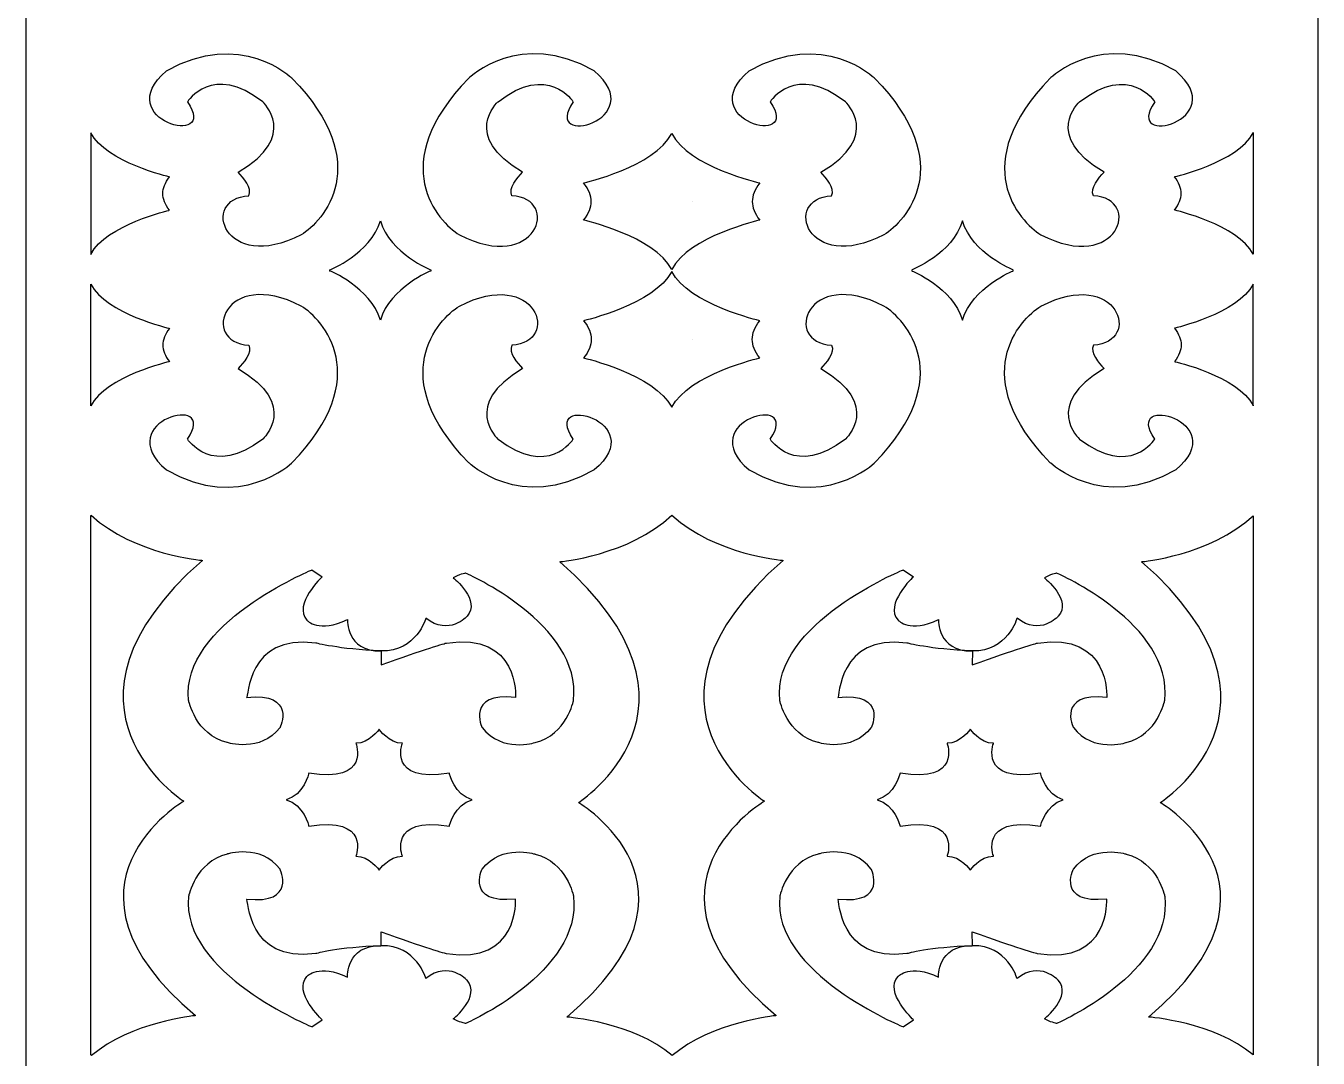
# Model space of a CAD drawing. Header units: centimetres. Extents: x 20.9 to 27, y -9 to 9.
# Drawn here: x 20.94 to 27, y -3.69 to 1.14 of the extents above; entities that cross this region are included whole.
import ezdxf

# ---------------------------------------------------------------- set-up
doc = ezdxf.new("R2010")
doc.units = ezdxf.units.CM
doc.header["$MEASUREMENT"] = 0
doc.layers.add('layer 1', color=7, linetype='Continuous')

msp = doc.modelspace()

# ---------------------------------------------------------------- linework, layer by layer
at = {"layer": 'layer 1', "color": 250}
for points, knots in [([(20.94365, -9.00021), (20.94365, -9.00021), (20.94365, 9.00077), (20.94365, 9.00077), (20.94365, 9.00077), (20.94365, 9.00077), (26.99977, 9.00077), (26.99977, 9.00077), (26.99977, 9.00077), (26.99977, 9.00077), (26.99977, -9.00021), (26.99977, -9.00021), (26.99977, -9.00021), (26.99977, -9.00021), (20.94365, -9.00021), (20.94365, -9.00021)], [0, 0, 0, 0, 0.2, 0.2, 0.2, 0.2, 0.4, 0.4, 0.4, 0.4, 0.6, 0.6, 0.6, 0.6, 1, 1, 1, 1]), ([(21.98843, 0.34764), (21.75705, 0.33522), (21.87231, -0.02216), (22.23432, 0.16473), (22.23432, 0.16473), (22.33599, 0.22636), (22.58289, 0.49539), (22.19061, 0.89875), (22.19061, 0.89875), (22.19061, 0.89875), (21.94817, 1.13172), (21.60288, 0.93267), (21.60288, 0.93267), (21.3327, 0.70392), (21.85508, 0.56445), (21.70084, 0.78792), (21.70084, 0.78792), (21.70084, 0.78792), (21.81838, 0.97112), (22.05347, 0.78792), (22.05347, 0.78792), (22.05347, 0.78792), (22.22979, 0.62732), (21.93838, 0.45769), (21.93838, 0.45769), (21.96358, 0.43068), (22.00618, 0.38385), (21.98843, 0.34764)], [0, 0, 0, 0, 0.125, 0.125, 0.125, 0.125, 0.25, 0.25, 0.25, 0.25, 0.375, 0.375, 0.375, 0.375, 0.5, 0.5, 0.5, 0.5, 0.625, 0.625, 0.625, 0.625, 0.75, 0.75, 0.75, 0.75, 1, 1, 1, 1]), ([(23.22141, 0.34764), (23.4528, 0.33522), (23.33753, -0.02216), (22.97552, 0.16473), (22.97552, 0.16473), (22.87386, 0.22636), (22.62696, 0.49539), (23.01924, 0.89875), (23.01924, 0.89875), (23.01924, 0.89875), (23.26167, 1.13172), (23.60696, 0.93267), (23.60696, 0.93267), (23.87715, 0.70392), (23.35477, 0.56445), (23.50901, 0.78792), (23.50901, 0.78792), (23.50901, 0.78792), (23.39146, 0.97112), (23.15637, 0.78792), (23.15637, 0.78792), (23.15637, 0.78792), (22.98006, 0.62732), (23.27147, 0.45769), (23.27147, 0.45769), (23.24626, 0.43068), (23.20367, 0.38385), (23.22141, 0.34764)], [0, 0, 0, 0, 0.125, 0.125, 0.125, 0.125, 0.25, 0.25, 0.25, 0.25, 0.375, 0.375, 0.375, 0.375, 0.5, 0.5, 0.5, 0.5, 0.625, 0.625, 0.625, 0.625, 0.75, 0.75, 0.75, 0.75, 1, 1, 1, 1]), ([(24.71914, 0.34764), (24.48775, 0.33522), (24.60302, -0.02216), (24.96503, 0.16473), (24.96503, 0.16473), (25.06669, 0.22636), (25.31359, 0.49539), (24.92131, 0.89875), (24.92131, 0.89875), (24.92131, 0.89875), (24.67887, 1.13172), (24.33359, 0.93267), (24.33359, 0.93267), (24.0634, 0.70392), (24.58578, 0.56445), (24.43154, 0.78792), (24.43154, 0.78792), (24.43154, 0.78792), (24.54908, 0.97112), (24.78417, 0.78792), (24.78417, 0.78792), (24.78417, 0.78792), (24.96049, 0.62732), (24.66908, 0.45769), (24.66908, 0.45769), (24.69428, 0.43068), (24.73688, 0.38385), (24.71914, 0.34764)], [0, 0, 0, 0, 0.125, 0.125, 0.125, 0.125, 0.25, 0.25, 0.25, 0.25, 0.375, 0.375, 0.375, 0.375, 0.5, 0.5, 0.5, 0.5, 0.625, 0.625, 0.625, 0.625, 0.75, 0.75, 0.75, 0.75, 1, 1, 1, 1]), ([(25.94671, 0.34764), (26.17809, 0.33522), (26.06283, -0.02216), (25.70082, 0.16473), (25.70082, 0.16473), (25.59916, 0.22636), (25.35225, 0.49539), (25.74454, 0.89875), (25.74454, 0.89875), (25.74454, 0.89875), (25.98697, 1.13172), (26.33225, 0.93267), (26.33225, 0.93267), (26.60244, 0.70392), (26.08007, 0.56445), (26.2343, 0.78792), (26.2343, 0.78792), (26.2343, 0.78792), (26.11676, 0.97112), (25.88167, 0.78792), (25.88167, 0.78792), (25.88167, 0.78792), (25.70535, 0.62732), (25.99676, 0.45769), (25.99676, 0.45769), (25.97156, 0.43068), (25.92896, 0.38385), (25.94671, 0.34764)], [0, 0, 0, 0, 0.125, 0.125, 0.125, 0.125, 0.25, 0.25, 0.25, 0.25, 0.375, 0.375, 0.375, 0.375, 0.5, 0.5, 0.5, 0.5, 0.625, 0.625, 0.625, 0.625, 0.75, 0.75, 0.75, 0.75, 1, 1, 1, 1]), ([(21.24785, 0.64269), (21.2479, 0.64258), (21.24797, 0.64248), (21.24802, 0.64238), (21.24802, 0.64238), (21.31951, 0.50375), (21.61704, 0.43565), (21.61704, 0.43565), (21.61704, 0.43565), (21.59475, 0.40872), (21.5864, 0.38179), (21.58528, 0.35771), (21.58528, 0.35771), (21.5864, 0.33362), (21.59475, 0.3067), (21.61704, 0.27976), (21.61704, 0.27976), (21.61704, 0.27976), (21.31938, 0.21163), (21.24797, 0.07295), (21.24797, 0.07295), (21.24793, 0.07287), (21.24789, 0.0728), (21.24785, 0.07273), (21.24785, 0.07273), (21.24785, 0.07273), (21.24785, 0.64269), (21.24785, 0.64269)], [0, 0, 0, 0, 0.125, 0.125, 0.125, 0.125, 0.25, 0.25, 0.25, 0.25, 0.375, 0.375, 0.375, 0.375, 0.5, 0.5, 0.5, 0.5, 0.625, 0.625, 0.625, 0.625, 0.75, 0.75, 0.75, 0.75, 1, 1, 1, 1]), ([(23.97027, 0.00199), (24.04985, 0.15714), (24.38284, 0.23335), (24.38284, 0.23335), (24.38284, 0.23335), (24.35793, 0.26345), (24.3486, 0.29354), (24.34735, 0.32045), (24.34735, 0.32045), (24.3486, 0.34737), (24.35793, 0.37746), (24.38284, 0.40756), (24.38284, 0.40756), (24.38284, 0.40756), (24.04985, 0.48377), (23.97027, 0.63892), (23.97027, 0.63892), (23.89069, 0.48377), (23.5577, 0.40756), (23.5577, 0.40756), (23.5577, 0.40756), (23.58262, 0.37746), (23.59195, 0.34737), (23.5932, 0.32045), (23.5932, 0.32045), (23.59195, 0.29354), (23.58262, 0.26345), (23.5577, 0.23335), (23.5577, 0.23335), (23.5577, 0.23335), (23.89069, 0.15714), (23.97027, 0.00199)], [0, 0, 0, 0, 0.1111111, 0.1111111, 0.1111111, 0.1111111, 0.2222222, 0.2222222, 0.2222222, 0.2222222, 0.3333333, 0.3333333, 0.3333333, 0.3333333, 0.4444444, 0.4444444, 0.4444444, 0.4444444, 0.5555556, 0.5555556, 0.5555556, 0.5555556, 0.6666667, 0.6666667, 0.6666667, 0.6666667, 0.7777778, 0.7777778, 0.7777778, 0.7777778, 1, 1, 1, 1]), ([(26.69557, 0.64331), (26.69552, 0.64321), (26.69546, 0.64311), (26.6954, 0.64301), (26.6954, 0.64301), (26.62391, 0.50438), (26.32638, 0.43628), (26.32638, 0.43628), (26.32638, 0.43628), (26.34868, 0.40935), (26.35702, 0.38242), (26.35815, 0.35834), (26.35815, 0.35834), (26.35702, 0.33425), (26.34868, 0.30732), (26.32638, 0.28039), (26.32638, 0.28039), (26.32638, 0.28039), (26.62404, 0.21226), (26.69545, 0.07357), (26.69545, 0.07357), (26.69549, 0.0735), (26.69553, 0.07343), (26.69557, 0.07336), (26.69557, 0.07336), (26.69557, 0.07336), (26.69557, 0.64331), (26.69557, 0.64331)], [0, 0, 0, 0, 0.125, 0.125, 0.125, 0.125, 0.25, 0.25, 0.25, 0.25, 0.375, 0.375, 0.375, 0.375, 0.5, 0.5, 0.5, 0.5, 0.625, 0.625, 0.625, 0.625, 0.75, 0.75, 0.75, 0.75, 1, 1, 1, 1]), ([(24.06847, 0.32045), (24.06846, 0.32067), (24.06844, 0.32089), (24.06843, 0.3211), (24.06843, 0.3211), (24.06843, 0.3211), (24.06847, 0.32045), (24.06847, 0.32045)], [0, 0, 0, 0, 0.3333333, 0.3333333, 0.3333333, 0.3333333, 1, 1, 1, 1]), ([(22.84182, -0.00245), (22.84189, -0.00229), (22.84197, -0.00213), (22.84204, -0.00197), (22.84204, -0.00197), (22.84225, -0.00151), (22.84247, -0.00105), (22.84269, -0.00059), (22.84269, -0.00059), (22.84269, -0.00059), (22.65078, 0.07562), (22.60492, 0.23077), (22.60492, 0.23077), (22.55906, 0.07562), (22.36716, -0.00059), (22.36716, -0.00059), (22.36716, -0.00059), (22.36738, -0.00105), (22.36759, -0.00152), (22.36781, -0.00198), (22.36781, -0.00198), (22.36788, -0.00214), (22.36795, -0.00229), (22.36803, -0.00245), (22.36803, -0.00245), (22.36795, -0.0026), (22.36788, -0.00275), (22.36781, -0.00291), (22.36781, -0.00291), (22.36759, -0.00337), (22.36738, -0.00383), (22.36716, -0.0043), (22.36716, -0.0043), (22.36716, -0.0043), (22.55906, -0.08051), (22.60492, -0.23567), (22.60492, -0.23567), (22.65078, -0.08051), (22.84269, -0.0043), (22.84269, -0.0043), (22.84269, -0.0043), (22.84247, -0.00384), (22.84225, -0.00338), (22.84204, -0.00293), (22.84204, -0.00293), (22.84197, -0.00276), (22.84189, -0.0026), (22.84182, -0.00245)], [0, 0, 0, 0, 0.0769231, 0.0769231, 0.0769231, 0.0769231, 0.1538462, 0.1538462, 0.1538462, 0.1538462, 0.2307692, 0.2307692, 0.2307692, 0.2307692, 0.3076923, 0.3076923, 0.3076923, 0.3076923, 0.3846154, 0.3846154, 0.3846154, 0.3846154, 0.4615385, 0.4615385, 0.4615385, 0.4615385, 0.5384615, 0.5384615, 0.5384615, 0.5384615, 0.6153846, 0.6153846, 0.6153846, 0.6153846, 0.6923077, 0.6923077, 0.6923077, 0.6923077, 0.7692308, 0.7692308, 0.7692308, 0.7692308, 0.8461538, 0.8461538, 0.8461538, 0.8461538, 1, 1, 1, 1]), ([(25.56982, -0.00245), (25.56989, -0.0026), (25.56996, -0.00276), (25.57004, -0.00293), (25.57004, -0.00293), (25.57025, -0.00338), (25.57047, -0.00384), (25.57069, -0.0043), (25.57069, -0.0043), (25.57069, -0.0043), (25.37878, -0.08051), (25.33292, -0.23567), (25.33292, -0.23567), (25.28706, -0.08051), (25.09515, -0.0043), (25.09515, -0.0043), (25.09515, -0.0043), (25.09537, -0.00383), (25.09559, -0.00337), (25.09581, -0.00291), (25.09581, -0.00291), (25.09588, -0.00275), (25.09595, -0.0026), (25.09602, -0.00245), (25.09602, -0.00245), (25.09595, -0.00229), (25.09588, -0.00214), (25.09581, -0.00198), (25.09581, -0.00198), (25.09559, -0.00152), (25.09537, -0.00105), (25.09515, -0.00059), (25.09515, -0.00059), (25.09515, -0.00059), (25.28706, 0.07562), (25.33292, 0.23077), (25.33292, 0.23077), (25.37878, 0.07562), (25.57069, -0.00059), (25.57069, -0.00059), (25.57069, -0.00059), (25.57047, -0.00105), (25.57025, -0.00151), (25.57004, -0.00197), (25.57004, -0.00197), (25.56996, -0.00213), (25.56989, -0.00229), (25.56982, -0.00245)], [0, 0, 0, 0, 0.0769231, 0.0769231, 0.0769231, 0.0769231, 0.1538462, 0.1538462, 0.1538462, 0.1538462, 0.2307692, 0.2307692, 0.2307692, 0.2307692, 0.3076923, 0.3076923, 0.3076923, 0.3076923, 0.3846154, 0.3846154, 0.3846154, 0.3846154, 0.4615385, 0.4615385, 0.4615385, 0.4615385, 0.5384615, 0.5384615, 0.5384615, 0.5384615, 0.6153846, 0.6153846, 0.6153846, 0.6153846, 0.6923077, 0.6923077, 0.6923077, 0.6923077, 0.7692308, 0.7692308, 0.7692308, 0.7692308, 0.8461538, 0.8461538, 0.8461538, 0.8461538, 1, 1, 1, 1]), ([(21.98843, -0.35253), (21.75705, -0.34011), (21.87231, 0.01727), (22.23432, -0.16963), (22.23432, -0.16963), (22.33599, -0.23125), (22.58289, -0.50028), (22.19061, -0.90364), (22.19061, -0.90364), (22.19061, -0.90364), (21.94817, -1.1366), (21.60288, -0.93756), (21.60288, -0.93756), (21.3327, -0.70881), (21.85508, -0.56935), (21.70084, -0.79281), (21.70084, -0.79281), (21.70084, -0.79281), (21.81838, -0.97602), (22.05347, -0.79281), (22.05347, -0.79281), (22.05347, -0.79281), (22.22979, -0.63221), (21.93838, -0.46258), (21.93838, -0.46258), (21.96358, -0.43557), (22.00618, -0.38874), (21.98843, -0.35253)], [0, 0, 0, 0, 0.125, 0.125, 0.125, 0.125, 0.25, 0.25, 0.25, 0.25, 0.375, 0.375, 0.375, 0.375, 0.5, 0.5, 0.5, 0.5, 0.625, 0.625, 0.625, 0.625, 0.75, 0.75, 0.75, 0.75, 1, 1, 1, 1]), ([(23.22141, -0.35253), (23.4528, -0.34011), (23.33753, 0.01727), (22.97552, -0.16963), (22.97552, -0.16963), (22.87386, -0.23125), (22.62696, -0.50028), (23.01924, -0.90364), (23.01924, -0.90364), (23.01924, -0.90364), (23.26167, -1.1366), (23.60696, -0.93756), (23.60696, -0.93756), (23.87715, -0.70881), (23.35477, -0.56935), (23.50901, -0.79281), (23.50901, -0.79281), (23.50901, -0.79281), (23.39146, -0.97602), (23.15637, -0.79281), (23.15637, -0.79281), (23.15637, -0.79281), (22.98006, -0.63221), (23.27147, -0.46258), (23.27147, -0.46258), (23.24626, -0.43557), (23.20367, -0.38874), (23.22141, -0.35253)], [0, 0, 0, 0, 0.125, 0.125, 0.125, 0.125, 0.25, 0.25, 0.25, 0.25, 0.375, 0.375, 0.375, 0.375, 0.5, 0.5, 0.5, 0.5, 0.625, 0.625, 0.625, 0.625, 0.75, 0.75, 0.75, 0.75, 1, 1, 1, 1]), ([(24.71914, -0.35253), (24.48775, -0.34011), (24.60302, 0.01727), (24.96503, -0.16963), (24.96503, -0.16963), (25.06669, -0.23125), (25.31359, -0.50028), (24.92131, -0.90364), (24.92131, -0.90364), (24.92131, -0.90364), (24.67887, -1.1366), (24.33359, -0.93756), (24.33359, -0.93756), (24.0634, -0.70881), (24.58578, -0.56935), (24.43154, -0.79281), (24.43154, -0.79281), (24.43154, -0.79281), (24.54908, -0.97602), (24.78417, -0.79281), (24.78417, -0.79281), (24.78417, -0.79281), (24.96049, -0.63221), (24.66908, -0.46258), (24.66908, -0.46258), (24.69428, -0.43557), (24.73688, -0.38874), (24.71914, -0.35253)], [0, 0, 0, 0, 0.125, 0.125, 0.125, 0.125, 0.25, 0.25, 0.25, 0.25, 0.375, 0.375, 0.375, 0.375, 0.5, 0.5, 0.5, 0.5, 0.625, 0.625, 0.625, 0.625, 0.75, 0.75, 0.75, 0.75, 1, 1, 1, 1]), ([(25.94671, -0.35253), (26.17809, -0.34011), (26.06283, 0.01727), (25.70082, -0.16963), (25.70082, -0.16963), (25.59916, -0.23125), (25.35225, -0.50028), (25.74454, -0.90364), (25.74454, -0.90364), (25.74454, -0.90364), (25.98697, -1.1366), (26.33225, -0.93756), (26.33225, -0.93756), (26.60244, -0.70881), (26.08007, -0.56935), (26.2343, -0.79281), (26.2343, -0.79281), (26.2343, -0.79281), (26.11676, -0.97602), (25.88167, -0.79281), (25.88167, -0.79281), (25.88167, -0.79281), (25.70535, -0.63221), (25.99676, -0.46258), (25.99676, -0.46258), (25.97156, -0.43557), (25.92896, -0.38874), (25.94671, -0.35253)], [0, 0, 0, 0, 0.125, 0.125, 0.125, 0.125, 0.25, 0.25, 0.25, 0.25, 0.375, 0.375, 0.375, 0.375, 0.5, 0.5, 0.5, 0.5, 0.625, 0.625, 0.625, 0.625, 0.75, 0.75, 0.75, 0.75, 1, 1, 1, 1]), ([(23.97027, -0.00688), (24.04985, -0.16203), (24.38284, -0.23824), (24.38284, -0.23824), (24.38284, -0.23824), (24.35793, -0.26834), (24.3486, -0.29843), (24.34735, -0.32534), (24.34735, -0.32534), (24.3486, -0.35226), (24.35793, -0.38235), (24.38284, -0.41245), (24.38284, -0.41245), (24.38284, -0.41245), (24.04985, -0.48866), (23.97027, -0.64381), (23.97027, -0.64381), (23.89069, -0.48866), (23.5577, -0.41245), (23.5577, -0.41245), (23.5577, -0.41245), (23.58262, -0.38235), (23.59195, -0.35226), (23.5932, -0.32534), (23.5932, -0.32534), (23.59195, -0.29843), (23.58262, -0.26834), (23.5577, -0.23824), (23.5577, -0.23824), (23.5577, -0.23824), (23.89069, -0.16203), (23.97027, -0.00688)], [0, 0, 0, 0, 0.1111111, 0.1111111, 0.1111111, 0.1111111, 0.2222222, 0.2222222, 0.2222222, 0.2222222, 0.3333333, 0.3333333, 0.3333333, 0.3333333, 0.4444444, 0.4444444, 0.4444444, 0.4444444, 0.5555556, 0.5555556, 0.5555556, 0.5555556, 0.6666667, 0.6666667, 0.6666667, 0.6666667, 0.7777778, 0.7777778, 0.7777778, 0.7777778, 1, 1, 1, 1]), ([(21.24785, -0.63684), (21.2479, -0.63674), (21.24797, -0.63664), (21.24802, -0.63654), (21.24802, -0.63654), (21.31951, -0.49791), (21.61704, -0.4298), (21.61704, -0.4298), (21.61704, -0.4298), (21.59475, -0.40287), (21.5864, -0.37594), (21.58528, -0.35186), (21.58528, -0.35186), (21.5864, -0.32778), (21.59475, -0.30085), (21.61704, -0.27392), (21.61704, -0.27392), (21.61704, -0.27392), (21.31938, -0.20579), (21.24797, -0.0671), (21.24797, -0.0671), (21.24793, -0.06703), (21.24789, -0.06696), (21.24785, -0.06689), (21.24785, -0.06689), (21.24785, -0.06689), (21.24785, -0.63684), (21.24785, -0.63684)], [0, 0, 0, 0, 0.125, 0.125, 0.125, 0.125, 0.25, 0.25, 0.25, 0.25, 0.375, 0.375, 0.375, 0.375, 0.5, 0.5, 0.5, 0.5, 0.625, 0.625, 0.625, 0.625, 0.75, 0.75, 0.75, 0.75, 1, 1, 1, 1]), ([(26.69557, -0.63621), (26.69552, -0.63611), (26.69546, -0.63601), (26.6954, -0.63591), (26.6954, -0.63591), (26.62391, -0.49728), (26.32638, -0.42918), (26.32638, -0.42918), (26.32638, -0.42918), (26.34868, -0.40225), (26.35702, -0.37532), (26.35815, -0.35123), (26.35815, -0.35123), (26.35702, -0.32715), (26.34868, -0.30022), (26.32638, -0.27329), (26.32638, -0.27329), (26.32638, -0.27329), (26.62404, -0.20516), (26.69545, -0.06647), (26.69545, -0.06647), (26.69549, -0.0664), (26.69553, -0.06633), (26.69557, -0.06626), (26.69557, -0.06626), (26.69557, -0.06626), (26.69557, -0.63621), (26.69557, -0.63621)], [0, 0, 0, 0, 0.125, 0.125, 0.125, 0.125, 0.25, 0.25, 0.25, 0.25, 0.375, 0.375, 0.375, 0.375, 0.5, 0.5, 0.5, 0.5, 0.625, 0.625, 0.625, 0.625, 0.75, 0.75, 0.75, 0.75, 1, 1, 1, 1]), ([(24.06847, -0.32534), (24.06846, -0.32556), (24.06844, -0.32577), (24.06843, -0.32599), (24.06843, -0.32599), (24.06843, -0.32599), (24.06847, -0.32534), (24.06847, -0.32534)], [0, 0, 0, 0, 0.3333333, 0.3333333, 0.3333333, 0.3333333, 1, 1, 1, 1]), ([(21.25178, -3.68182), (21.43191, -3.52523), (21.73795, -3.49439), (21.73795, -3.49439), (21.73795, -3.49439), (21.01214, -2.88272), (21.68393, -2.48987), (21.68393, -2.48987), (21.68393, -2.48987), (21.68393, -2.48987), (20.98937, -2.04573), (21.77075, -1.36102), (21.77075, -1.36102), (21.77075, -1.36102), (21.45398, -1.33528), (21.25013, -1.14989), (21.25013, -1.14989), (21.24938, -1.15058), (21.24861, -1.15126), (21.24785, -1.15196), (21.24785, -1.15196), (21.24785, -1.15196), (21.24785, -3.67848), (21.24785, -3.67848), (21.24785, -3.67848), (21.24916, -3.67959), (21.25048, -3.68069), (21.25178, -3.68182)], [0, 0, 0, 0, 0.125, 0.125, 0.125, 0.125, 0.25, 0.25, 0.25, 0.25, 0.375, 0.375, 0.375, 0.375, 0.5, 0.5, 0.5, 0.5, 0.625, 0.625, 0.625, 0.625, 0.75, 0.75, 0.75, 0.75, 1, 1, 1, 1]), ([(23.97316, -3.68182), (24.15328, -3.52523), (24.45932, -3.49439), (24.45932, -3.49439), (24.45932, -3.49439), (23.73351, -2.88272), (24.40531, -2.48987), (24.40531, -2.48987), (24.40531, -2.48987), (24.40531, -2.48987), (23.71074, -2.04573), (24.49213, -1.36103), (24.49213, -1.36103), (24.49213, -1.36103), (24.17535, -1.33528), (23.97151, -1.14989), (23.97151, -1.14989), (23.76788, -1.33945), (23.44633, -1.36747), (23.44633, -1.36747), (23.44633, -1.36747), (24.22771, -2.05218), (23.53315, -2.49632), (23.53315, -2.49632), (23.53315, -2.49632), (23.53315, -2.49632), (24.20494, -2.88917), (23.47913, -3.50084), (23.47913, -3.50084), (23.47913, -3.50084), (23.79303, -3.52523), (23.97316, -3.68182)], [0, 0, 0, 0, 0.1111111, 0.1111111, 0.1111111, 0.1111111, 0.2222222, 0.2222222, 0.2222222, 0.2222222, 0.3333333, 0.3333333, 0.3333333, 0.3333333, 0.4444444, 0.4444444, 0.4444444, 0.4444444, 0.5555556, 0.5555556, 0.5555556, 0.5555556, 0.6666667, 0.6666667, 0.6666667, 0.6666667, 0.7777778, 0.7777778, 0.7777778, 0.7777778, 1, 1, 1, 1]), ([(26.69557, -1.15196), (26.69549, -1.15203), (26.69542, -1.1521), (26.69534, -1.15217), (26.69534, -1.15217), (26.4916, -1.33966), (26.17267, -1.36747), (26.17267, -1.36747), (26.17267, -1.36747), (26.95405, -2.05218), (26.25949, -2.49632), (26.25949, -2.49632), (26.25949, -2.49632), (26.25949, -2.49632), (26.93128, -2.88917), (26.20547, -3.50084), (26.20547, -3.50084), (26.20547, -3.50084), (26.51435, -3.52486), (26.69513, -3.67811), (26.69513, -3.67811), (26.69528, -3.67823), (26.69542, -3.67836), (26.69557, -3.67848), (26.69557, -3.67848), (26.69557, -3.67848), (26.69557, -1.15196), (26.69557, -1.15196)], [0, 0, 0, 0, 0.125, 0.125, 0.125, 0.125, 0.25, 0.25, 0.25, 0.25, 0.375, 0.375, 0.375, 0.375, 0.5, 0.5, 0.5, 0.5, 0.625, 0.625, 0.625, 0.625, 0.75, 0.75, 0.75, 0.75, 1, 1, 1, 1]), ([(22.60773, -1.78542), (22.60772, -1.78542), (22.60771, -1.78542), (22.60771, -1.78542), (22.60771, -1.78542), (22.44352, -1.78889), (22.45045, -1.63804), (22.45045, -1.63804), (22.45045, -1.63804), (22.31698, -1.70398), (22.2612, -1.64138), (22.2612, -1.64138), (22.2612, -1.64138), (22.19326, -1.56816), (22.3329, -1.43768), (22.3329, -1.43768), (22.3329, -1.43768), (22.3329, -1.43768), (22.28413, -1.40565), (22.28413, -1.40565), (22.28413, -1.40565), (22.28413, -1.40565), (21.6667, -1.65867), (21.70655, -2.01709), (21.70655, -2.01709), (21.70655, -2.01709), (21.73802, -2.17789), (21.88694, -2.2147), (21.88694, -2.2147), (21.88694, -2.2147), (22.04289, -2.26406), (22.13474, -2.14452), (22.13474, -2.14452), (22.13474, -2.14452), (22.21406, -1.9787), (21.97817, -2.00377), (21.97817, -2.00377), (21.98724, -2.00935), (21.97711, -1.70624), (22.30248, -1.74834), (22.30248, -1.74834), (22.30248, -1.74834), (22.40781, -1.77736), (22.60773, -1.78542)], [0, 0, 0, 0, 0.0833333, 0.0833333, 0.0833333, 0.0833333, 0.1666667, 0.1666667, 0.1666667, 0.1666667, 0.25, 0.25, 0.25, 0.25, 0.3333333, 0.3333333, 0.3333333, 0.3333333, 0.4166667, 0.4166667, 0.4166667, 0.4166667, 0.5, 0.5, 0.5, 0.5, 0.5833333, 0.5833333, 0.5833333, 0.5833333, 0.6666667, 0.6666667, 0.6666667, 0.6666667, 0.75, 0.75, 0.75, 0.75, 0.8333333, 0.8333333, 0.8333333, 0.8333333, 1, 1, 1, 1]), ([(22.60915, -1.78542), (22.77335, -1.7889), (22.81864, -1.63201), (22.81864, -1.63201), (22.81864, -1.63201), (22.92622, -1.71743), (23.01115, -1.62329), (23.01115, -1.62329), (23.01115, -1.62329), (23.0791, -1.55008), (22.94655, -1.44264), (22.94655, -1.44264), (22.94655, -1.44264), (22.96968, -1.42795), (23.00491, -1.42124), (23.00491, -1.42124), (23.00491, -1.42124), (23.00491, -1.42124), (23.55018, -1.65867), (23.51032, -2.01709), (23.51032, -2.01709), (23.51032, -2.01709), (23.47886, -2.17789), (23.32993, -2.2147), (23.32993, -2.2147), (23.32993, -2.2147), (23.17399, -2.26406), (23.08214, -2.14452), (23.08214, -2.14452), (23.08214, -2.14452), (23.00282, -1.9787), (23.2387, -2.00377), (23.2387, -2.00377), (23.2387, -2.00377), (23.25707, -1.69558), (22.91439, -1.74834), (22.91439, -1.74834), (22.91439, -1.74834), (22.80906, -1.77736), (22.60844, -1.85089), (22.60844, -1.85089), (22.60844, -1.85089), (22.60915, -1.78542), (22.60915, -1.78542)], [0, 0, 0, 0, 0.0833333, 0.0833333, 0.0833333, 0.0833333, 0.1666667, 0.1666667, 0.1666667, 0.1666667, 0.25, 0.25, 0.25, 0.25, 0.3333333, 0.3333333, 0.3333333, 0.3333333, 0.4166667, 0.4166667, 0.4166667, 0.4166667, 0.5, 0.5, 0.5, 0.5, 0.5833333, 0.5833333, 0.5833333, 0.5833333, 0.6666667, 0.6666667, 0.6666667, 0.6666667, 0.75, 0.75, 0.75, 0.75, 0.8333333, 0.8333333, 0.8333333, 0.8333333, 1, 1, 1, 1]), ([(25.37807, -1.78542), (25.37807, -1.78542), (25.37806, -1.78542), (25.37805, -1.78542), (25.37805, -1.78542), (25.21387, -1.78889), (25.2208, -1.63804), (25.2208, -1.63804), (25.2208, -1.63804), (25.08733, -1.70398), (25.03155, -1.64138), (25.03155, -1.64138), (25.03155, -1.64138), (24.9636, -1.56816), (25.10325, -1.43768), (25.10325, -1.43768), (25.10325, -1.43768), (25.10325, -1.43768), (25.05448, -1.40565), (25.05448, -1.40565), (25.05448, -1.40565), (25.05448, -1.40565), (24.43704, -1.65867), (24.4769, -2.01709), (24.4769, -2.01709), (24.4769, -2.01709), (24.50836, -2.17789), (24.65729, -2.2147), (24.65729, -2.2147), (24.65729, -2.2147), (24.81323, -2.26406), (24.90508, -2.14452), (24.90508, -2.14452), (24.90508, -2.14452), (24.98441, -1.9787), (24.74852, -2.00377), (24.74852, -2.00377), (24.75758, -2.00935), (24.74745, -1.70624), (25.07283, -1.74834), (25.07283, -1.74834), (25.07283, -1.74834), (25.17816, -1.77736), (25.37807, -1.78542)], [0, 0, 0, 0, 0.0833333, 0.0833333, 0.0833333, 0.0833333, 0.1666667, 0.1666667, 0.1666667, 0.1666667, 0.25, 0.25, 0.25, 0.25, 0.3333333, 0.3333333, 0.3333333, 0.3333333, 0.4166667, 0.4166667, 0.4166667, 0.4166667, 0.5, 0.5, 0.5, 0.5, 0.5833333, 0.5833333, 0.5833333, 0.5833333, 0.6666667, 0.6666667, 0.6666667, 0.6666667, 0.75, 0.75, 0.75, 0.75, 0.8333333, 0.8333333, 0.8333333, 0.8333333, 1, 1, 1, 1]), ([(25.37949, -1.78542), (25.54369, -1.7889), (25.58899, -1.63201), (25.58899, -1.63201), (25.58899, -1.63201), (25.69657, -1.71743), (25.7815, -1.62329), (25.7815, -1.62329), (25.7815, -1.62329), (25.84945, -1.55008), (25.7169, -1.44264), (25.7169, -1.44264), (25.7169, -1.44264), (25.74002, -1.42795), (25.77526, -1.42124), (25.77526, -1.42124), (25.77526, -1.42124), (25.77526, -1.42124), (26.32052, -1.65867), (26.28067, -2.01709), (26.28067, -2.01709), (26.28067, -2.01709), (26.24921, -2.17789), (26.10028, -2.2147), (26.10028, -2.2147), (26.10028, -2.2147), (25.94434, -2.26406), (25.85249, -2.14452), (25.85249, -2.14452), (25.85249, -2.14452), (25.77316, -1.9787), (26.00905, -2.00377), (26.00905, -2.00377), (26.00905, -2.00377), (26.02742, -1.69558), (25.68474, -1.74834), (25.68474, -1.74834), (25.68474, -1.74834), (25.57941, -1.77736), (25.37878, -1.85089), (25.37878, -1.85089), (25.37878, -1.85089), (25.37949, -1.78542), (25.37949, -1.78542)], [0, 0, 0, 0, 0.0833333, 0.0833333, 0.0833333, 0.0833333, 0.1666667, 0.1666667, 0.1666667, 0.1666667, 0.25, 0.25, 0.25, 0.25, 0.3333333, 0.3333333, 0.3333333, 0.3333333, 0.4166667, 0.4166667, 0.4166667, 0.4166667, 0.5, 0.5, 0.5, 0.5, 0.5833333, 0.5833333, 0.5833333, 0.5833333, 0.6666667, 0.6666667, 0.6666667, 0.6666667, 0.75, 0.75, 0.75, 0.75, 0.8333333, 0.8333333, 0.8333333, 0.8333333, 1, 1, 1, 1]), ([(23.03474, -2.48253), (22.9537, -2.50358), (22.92838, -2.60649), (22.92838, -2.60649), (22.92838, -2.60649), (22.63716, -2.55971), (22.70807, -2.74683), (22.70807, -2.74683), (22.70807, -2.74683), (22.64476, -2.74683), (22.59918, -2.81232), (22.59918, -2.81232), (22.59918, -2.81232), (22.59918, -2.81232), (22.55359, -2.74683), (22.49029, -2.74683), (22.49029, -2.74683), (22.49029, -2.74683), (22.56119, -2.55971), (22.26997, -2.60649), (22.26997, -2.60649), (22.26997, -2.60649), (22.24465, -2.50358), (22.16361, -2.48253), (22.16361, -2.48253), (22.24465, -2.46148), (22.26997, -2.35856), (22.26997, -2.35856), (22.26997, -2.35856), (22.56119, -2.40534), (22.49029, -2.21822), (22.49029, -2.21822), (22.49029, -2.21822), (22.55359, -2.21822), (22.59918, -2.15273), (22.59918, -2.15273), (22.59918, -2.15273), (22.59918, -2.15273), (22.64476, -2.21822), (22.70807, -2.21822), (22.70807, -2.21822), (22.70807, -2.21822), (22.63716, -2.40534), (22.92838, -2.35856), (22.92838, -2.35856), (22.92838, -2.35856), (22.9537, -2.46148), (23.03474, -2.48253)], [0, 0, 0, 0, 0.0769231, 0.0769231, 0.0769231, 0.0769231, 0.1538462, 0.1538462, 0.1538462, 0.1538462, 0.2307692, 0.2307692, 0.2307692, 0.2307692, 0.3076923, 0.3076923, 0.3076923, 0.3076923, 0.3846154, 0.3846154, 0.3846154, 0.3846154, 0.4615385, 0.4615385, 0.4615385, 0.4615385, 0.5384615, 0.5384615, 0.5384615, 0.5384615, 0.6153846, 0.6153846, 0.6153846, 0.6153846, 0.6923077, 0.6923077, 0.6923077, 0.6923077, 0.7692308, 0.7692308, 0.7692308, 0.7692308, 0.8461538, 0.8461538, 0.8461538, 0.8461538, 1, 1, 1, 1]), ([(25.80508, -2.48253), (25.72405, -2.50358), (25.69872, -2.60649), (25.69872, -2.60649), (25.69872, -2.60649), (25.40751, -2.55971), (25.47841, -2.74683), (25.47841, -2.74683), (25.47841, -2.74683), (25.41511, -2.74683), (25.36952, -2.81232), (25.36952, -2.81232), (25.36952, -2.81232), (25.36952, -2.81232), (25.32394, -2.74683), (25.26063, -2.74683), (25.26063, -2.74683), (25.26063, -2.74683), (25.33154, -2.55971), (25.04032, -2.60649), (25.04032, -2.60649), (25.04032, -2.60649), (25.015, -2.50358), (24.93396, -2.48253), (24.93396, -2.48253), (25.015, -2.46148), (25.04032, -2.35856), (25.04032, -2.35856), (25.04032, -2.35856), (25.33154, -2.40534), (25.26063, -2.21822), (25.26063, -2.21822), (25.26063, -2.21822), (25.32394, -2.21822), (25.36952, -2.15273), (25.36952, -2.15273), (25.36952, -2.15273), (25.36952, -2.15273), (25.41511, -2.21822), (25.47841, -2.21822), (25.47841, -2.21822), (25.47841, -2.21822), (25.40751, -2.40534), (25.69872, -2.35856), (25.69872, -2.35856), (25.69872, -2.35856), (25.72405, -2.46148), (25.80508, -2.48253)], [0, 0, 0, 0, 0.0769231, 0.0769231, 0.0769231, 0.0769231, 0.1538462, 0.1538462, 0.1538462, 0.1538462, 0.2307692, 0.2307692, 0.2307692, 0.2307692, 0.3076923, 0.3076923, 0.3076923, 0.3076923, 0.3846154, 0.3846154, 0.3846154, 0.3846154, 0.4615385, 0.4615385, 0.4615385, 0.4615385, 0.5384615, 0.5384615, 0.5384615, 0.5384615, 0.6153846, 0.6153846, 0.6153846, 0.6153846, 0.6923077, 0.6923077, 0.6923077, 0.6923077, 0.7692308, 0.7692308, 0.7692308, 0.7692308, 0.8461538, 0.8461538, 0.8461538, 0.8461538, 1, 1, 1, 1]), ([(22.60773, -3.16677), (22.60772, -3.16677), (22.60771, -3.16677), (22.60771, -3.16677), (22.60771, -3.16677), (22.44352, -3.1633), (22.45045, -3.31415), (22.45045, -3.31415), (22.45045, -3.31415), (22.31698, -3.24821), (22.2612, -3.31081), (22.2612, -3.31081), (22.2612, -3.31081), (22.19326, -3.38403), (22.3329, -3.51451), (22.3329, -3.51451), (22.3329, -3.51451), (22.3329, -3.51451), (22.28413, -3.54654), (22.28413, -3.54654), (22.28413, -3.54654), (22.28413, -3.54654), (21.6667, -3.29352), (21.70655, -2.9351), (21.70655, -2.9351), (21.70655, -2.9351), (21.73802, -2.7743), (21.88694, -2.73749), (21.88694, -2.73749), (21.88694, -2.73749), (22.04289, -2.68813), (22.13474, -2.80767), (22.13474, -2.80767), (22.13474, -2.80767), (22.21406, -2.97348), (21.97817, -2.94842), (21.97817, -2.94842), (21.98724, -2.94284), (21.97711, -3.24595), (22.30248, -3.20385), (22.30248, -3.20385), (22.30248, -3.20385), (22.40781, -3.17483), (22.60773, -3.16677)], [0, 0, 0, 0, 0.0833333, 0.0833333, 0.0833333, 0.0833333, 0.1666667, 0.1666667, 0.1666667, 0.1666667, 0.25, 0.25, 0.25, 0.25, 0.3333333, 0.3333333, 0.3333333, 0.3333333, 0.4166667, 0.4166667, 0.4166667, 0.4166667, 0.5, 0.5, 0.5, 0.5, 0.5833333, 0.5833333, 0.5833333, 0.5833333, 0.6666667, 0.6666667, 0.6666667, 0.6666667, 0.75, 0.75, 0.75, 0.75, 0.8333333, 0.8333333, 0.8333333, 0.8333333, 1, 1, 1, 1]), ([(22.60915, -3.16677), (22.77335, -3.16329), (22.81864, -3.32018), (22.81864, -3.32018), (22.81864, -3.32018), (22.92622, -3.23476), (23.01115, -3.3289), (23.01115, -3.3289), (23.01115, -3.3289), (23.0791, -3.40211), (22.94655, -3.50955), (22.94655, -3.50955), (22.94655, -3.50955), (22.96968, -3.52424), (23.00491, -3.53095), (23.00491, -3.53095), (23.00491, -3.53095), (23.00491, -3.53095), (23.55018, -3.29352), (23.51032, -2.9351), (23.51032, -2.9351), (23.51032, -2.9351), (23.47886, -2.7743), (23.32993, -2.73749), (23.32993, -2.73749), (23.32993, -2.73749), (23.17399, -2.68813), (23.08214, -2.80767), (23.08214, -2.80767), (23.08214, -2.80767), (23.00282, -2.97348), (23.2387, -2.94842), (23.2387, -2.94842), (23.2387, -2.94842), (23.25707, -3.2566), (22.91439, -3.20385), (22.91439, -3.20385), (22.91439, -3.20385), (22.80906, -3.17483), (22.60844, -3.1013), (22.60844, -3.1013), (22.60844, -3.1013), (22.60915, -3.16677), (22.60915, -3.16677)], [0, 0, 0, 0, 0.0833333, 0.0833333, 0.0833333, 0.0833333, 0.1666667, 0.1666667, 0.1666667, 0.1666667, 0.25, 0.25, 0.25, 0.25, 0.3333333, 0.3333333, 0.3333333, 0.3333333, 0.4166667, 0.4166667, 0.4166667, 0.4166667, 0.5, 0.5, 0.5, 0.5, 0.5833333, 0.5833333, 0.5833333, 0.5833333, 0.6666667, 0.6666667, 0.6666667, 0.6666667, 0.75, 0.75, 0.75, 0.75, 0.8333333, 0.8333333, 0.8333333, 0.8333333, 1, 1, 1, 1]), ([(25.37807, -3.16677), (25.37807, -3.16677), (25.37806, -3.16677), (25.37805, -3.16677), (25.37805, -3.16677), (25.21387, -3.1633), (25.2208, -3.31415), (25.2208, -3.31415), (25.2208, -3.31415), (25.08733, -3.24821), (25.03155, -3.31081), (25.03155, -3.31081), (25.03155, -3.31081), (24.9636, -3.38403), (25.10325, -3.51451), (25.10325, -3.51451), (25.10325, -3.51451), (25.10325, -3.51451), (25.05448, -3.54654), (25.05448, -3.54654), (25.05448, -3.54654), (25.05448, -3.54654), (24.43704, -3.29352), (24.4769, -2.9351), (24.4769, -2.9351), (24.4769, -2.9351), (24.50836, -2.7743), (24.65729, -2.73749), (24.65729, -2.73749), (24.65729, -2.73749), (24.81323, -2.68813), (24.90508, -2.80767), (24.90508, -2.80767), (24.90508, -2.80767), (24.98441, -2.97348), (24.74852, -2.94842), (24.74852, -2.94842), (24.75758, -2.94284), (24.74745, -3.24595), (25.07283, -3.20385), (25.07283, -3.20385), (25.07283, -3.20385), (25.17816, -3.17483), (25.37807, -3.16677)], [0, 0, 0, 0, 0.0833333, 0.0833333, 0.0833333, 0.0833333, 0.1666667, 0.1666667, 0.1666667, 0.1666667, 0.25, 0.25, 0.25, 0.25, 0.3333333, 0.3333333, 0.3333333, 0.3333333, 0.4166667, 0.4166667, 0.4166667, 0.4166667, 0.5, 0.5, 0.5, 0.5, 0.5833333, 0.5833333, 0.5833333, 0.5833333, 0.6666667, 0.6666667, 0.6666667, 0.6666667, 0.75, 0.75, 0.75, 0.75, 0.8333333, 0.8333333, 0.8333333, 0.8333333, 1, 1, 1, 1]), ([(25.37949, -3.16677), (25.54369, -3.16329), (25.58899, -3.32018), (25.58899, -3.32018), (25.58899, -3.32018), (25.69657, -3.23476), (25.7815, -3.3289), (25.7815, -3.3289), (25.7815, -3.3289), (25.84945, -3.40211), (25.7169, -3.50955), (25.7169, -3.50955), (25.7169, -3.50955), (25.74002, -3.52424), (25.77526, -3.53095), (25.77526, -3.53095), (25.77526, -3.53095), (25.77526, -3.53095), (26.32052, -3.29352), (26.28067, -2.9351), (26.28067, -2.9351), (26.28067, -2.9351), (26.24921, -2.7743), (26.10028, -2.73749), (26.10028, -2.73749), (26.10028, -2.73749), (25.94434, -2.68813), (25.85249, -2.80767), (25.85249, -2.80767), (25.85249, -2.80767), (25.77316, -2.97348), (26.00905, -2.94842), (26.00905, -2.94842), (26.00905, -2.94842), (26.02742, -3.2566), (25.68474, -3.20385), (25.68474, -3.20385), (25.68474, -3.20385), (25.57941, -3.17483), (25.37878, -3.1013), (25.37878, -3.1013), (25.37878, -3.1013), (25.37949, -3.16677), (25.37949, -3.16677)], [0, 0, 0, 0, 0.0833333, 0.0833333, 0.0833333, 0.0833333, 0.1666667, 0.1666667, 0.1666667, 0.1666667, 0.25, 0.25, 0.25, 0.25, 0.3333333, 0.3333333, 0.3333333, 0.3333333, 0.4166667, 0.4166667, 0.4166667, 0.4166667, 0.5, 0.5, 0.5, 0.5, 0.5833333, 0.5833333, 0.5833333, 0.5833333, 0.6666667, 0.6666667, 0.6666667, 0.6666667, 0.75, 0.75, 0.75, 0.75, 0.8333333, 0.8333333, 0.8333333, 0.8333333, 1, 1, 1, 1])]:
    msp.add_open_spline(points, degree=3, knots=knots, dxfattribs=at)

doc.saveas('drawing.dxf')
